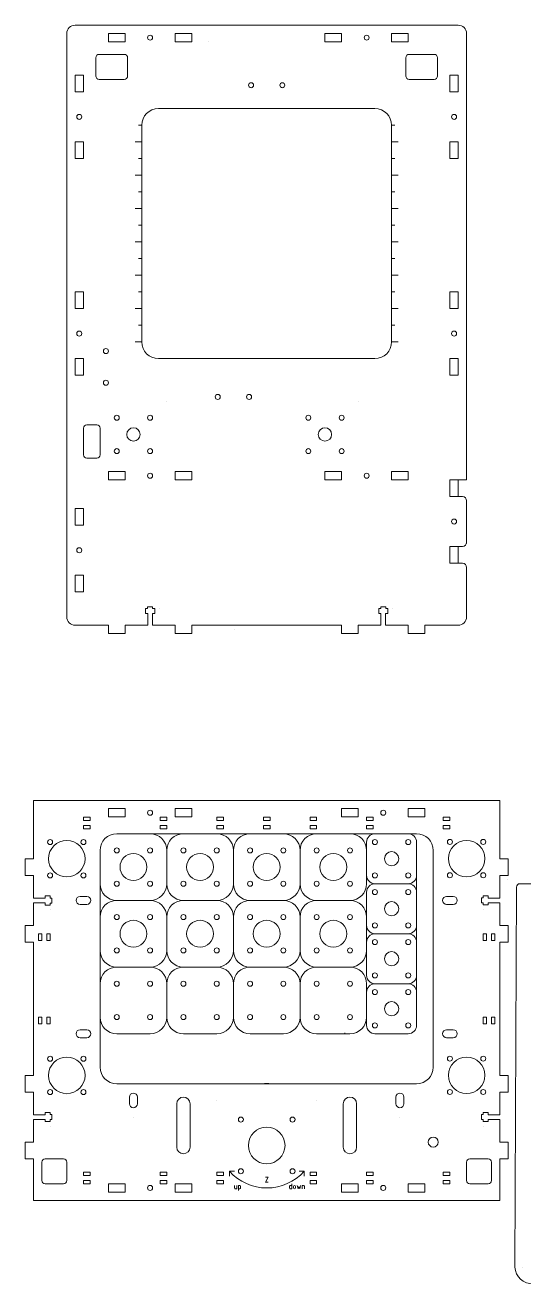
# Model space of a CAD drawing. Header units: millimetres. Extents: x -2445 to -1293, y -1870 to -500.
# Drawn here: x -2445 to -2146, y -1870 to -1115 of the extents above; entities that cross this region are included whole.
import ezdxf

# ---------------------------------------------------------------- set-up
doc = ezdxf.new("R2010")
doc.units = ezdxf.units.MM
doc.layers.get('0').update_dxf_attribs({"linetype": 'CONTINUOUS', "lineweight": 0})
doc.layers.add('Drawings', color=4, linetype='CONTINUOUS', lineweight=0)

# ---------------------------------------------------------------- blocks, each defined once
blk = doc.blocks.new('slot')
for p, q in [((5, 5), (15, 5)), ((5, 5), (5, 0)), ((5, 0), (15, 0)), ((15, 0), (15, 5)), ((45, 5), (45, 0)), ((45, 5), (55, 5)), ((55, 0), (55, 5)), ((45, 0), (55, 0))]:
    blk.add_line(p, q)
blk.add_circle((30, 2.5), 1.5)
blk = doc.blocks.new('m8 holes')
blk.add_line((-20, 20), (-20, 20))
for centre, radius in [((-10, 10), 1.5), ((10, 10), 1.5), ((0, 0), 4), ((-10, -10), 1.5), ((10, -10), 1.5)]:
    blk.add_circle(centre, radius)
blk = doc.blocks.new('bearing hole and guides')
for centre, radius in [((-10, 10), 1.5), ((0, 0), 10.95), ((10, 10), 1.5), ((-10, -10), 1.5), ((10, -10), 1.5)]:
    blk.add_circle(centre, radius)
blk = doc.blocks.new('tgrips')
for p, q in [((0, 0), (10, 0)), ((10, 5), (20, 5)), ((10, 0), (10, 5)), ((20, 5), (20, 0)), ((20, 0), (33.58, 0)), ((33.58, 0), (33.58, -7)), ((36.4, -7), (36.4, 0)), ((36.4, 0), (50, 0)), ((50, 5), (60, 5)), ((50, 0), (50, 5)), ((60, 5), (60, 0)), ((60, 0), (70, 0)), ((70, 0), (70, 0)), ((32.25, -7), (32.25, -10)), ((33.58, -7), (32.25, -7)), ((37.75, -7), (36.4, -7)), ((37.75, -7), (37.75, -10)), ((32.25, -10), (33.5, -10)), ((33.5, -10), (33.5, -11)), ((33.5, -11), (36.5, -11)), ((36.5, -10), (37.75, -10)), ((36.5, -11), (36.5, -10)), ((40.5, -10), (40.5, -10))]:
    blk.add_line(p, q)
blk = doc.blocks.new('bearingcover')
for centre, radius in [((-10, 10), 1.5), ((0, 0), 8.06), ((10, 10), 1.5), ((-10, -10), 1.5), ((10, -10), 1.5)]:
    blk.add_circle(centre, radius)
for centre, start, end in [((-10, 10), 90, 180), ((10, 10), 0, 90), ((-10, -10), 180, 270), ((10, -10), 270, 0)]:
    blk.add_arc(centre, 10, start, end)
blk = doc.blocks.new('yaxiscover')
for centre in [(-10, 10), (10, 10), (-10, -10), (10, -10)]:
    blk.add_circle(centre, 1.5)
for centre, start, end in [((-10, 10), 90, 180), ((10, 10), 0, 90), ((-10, -10), 180, 270), ((10, -10), 270, 0)]:
    blk.add_arc(centre, 10, start, end)
blk = doc.blocks.new('Z stage clamps')
for centre, radius in [((-10, 10), 1.5), ((10, 10), 1.5), ((0, 0), 4.25), ((-10, -10), 1.5), ((10, -10), 1.5)]:
    blk.add_circle(centre, radius)
for centre, start, end in [((-10, 10), 90, 180), ((10, 10), 0, 90), ((-10, -10), 180, 270), ((10, -10), 270, 360)]:
    blk.add_arc(centre, 5, start, end)
blk = doc.blocks.new('steppernema17')
for centre, radius in [((-15.495, 15.495), 1.5), ((15.495, 15.495), 1.5), ((0, 0), 11), ((-15.495, -15.495), 1.5), ((15.495, -15.495), 1.5)]:
    blk.add_circle(centre, radius)

msp = doc.modelspace()

# ---------------------------------------------------------------- linework, layer by layer
for p, q in [((-2185, -1115), (-2415, -1115)), ((-2420, -1120), (-2420, -1470)), ((-2180, -1120), (-2180, -1387.75)), ((-2400.5, -1132.5), (-2385.5, -1132.5)), ((-2335, -1125), (-2335, -1125)), ((-2214.5, -1132.5), (-2199.5, -1132.5)), ((-2402.5, -1145.5), (-2402.5, -1134.5)), ((-2383.5, -1134.5), (-2383.5, -1145.5)), ((-2216.5, -1145.5), (-2216.5, -1134.5)), ((-2197.5, -1134.5), (-2197.5, -1145.5)), ((-2385.5, -1147.5), (-2400.5, -1147.5)), ((-2199.5, -1147.5), (-2214.5, -1147.5)), ((-2365, -1165), (-2235, -1165)), ((-2375, -1305), (-2375, -1175)), ((-2225, -1175), (-2225, -1305)), ((-2365, -1315), (-2235, -1315)), ((-2410, -1356.75), (-2410, -1372.75)), ((-2408, -1354.75), (-2402, -1354.75)), ((-2400, -1372.75), (-2400, -1356.75)), ((-2408, -1374.75), (-2402, -1374.75)), ((-2180, -1387.75), (-2185, -1387.75)), ((-2182.5, -1397.75), (-2185, -1397.75)), ((-2180, -1400.25), (-2180, -1426)), ((-2185, -1427.75), (-2182.49, -1427.73)), ((-2185, -1437.75), (-2182.5, -1437.75)), ((-2180, -1440), (-2180, -1470)), ((-2405, -1475), (-2415, -1475)), ((-2335, -1475), (-2335, -1475)), ((-2265, -1475), (-2335, -1475)), ((-2319.37, -1477.48), (-2319.37, -1477.48)), ((-2185, -1475), (-2195, -1475)), ((-2440, -1580), (-2160, -1580)), ((-2440, -1605.09), (-2440, -1580)), ((-2160, -1605), (-2160, -1580)), ((-2410, -1592), (-2410, -1590)), ((-2410, -1590), (-2406, -1590)), ((-2406, -1592), (-2410, -1592)), ((-2406, -1590), (-2406, -1592)), ((-2364, -1592), (-2364, -1590)), ((-2364, -1590), (-2360, -1590)), ((-2360, -1592), (-2364, -1592)), ((-2360, -1590), (-2360, -1592)), ((-2330, -1592), (-2330, -1590)), ((-2330, -1590), (-2326, -1590)), ((-2326, -1592), (-2330, -1592)), ((-2326, -1590), (-2326, -1592)), ((-2302, -1592), (-2302, -1590)), ((-2302, -1590), (-2298, -1590)), ((-2298, -1592), (-2302, -1592)), ((-2298, -1590), (-2298, -1592)), ((-2274, -1592), (-2274, -1590)), ((-2274, -1590), (-2270, -1590)), ((-2270, -1592), (-2274, -1592)), ((-2270, -1590), (-2270, -1592)), ((-2240, -1592), (-2240, -1590)), ((-2240, -1590), (-2236, -1590)), ((-2236, -1592), (-2240, -1592)), ((-2236, -1590), (-2236, -1592)), ((-2194, -1592), (-2194, -1590)), ((-2194, -1590), (-2190, -1590)), ((-2190, -1592), (-2194, -1592)), ((-2190, -1590), (-2190, -1592)), ((-2410, -1597), (-2410, -1595)), ((-2410, -1595), (-2406, -1595)), ((-2406, -1597), (-2410, -1597)), ((-2406, -1595), (-2406, -1597)), ((-2210, -1600), (-2390, -1600)), ((-2376.37, -1599.86), (-2376.37, -1599.86)), ((-2364, -1597), (-2364, -1595)), ((-2364, -1595), (-2360, -1595)), ((-2360, -1597), (-2364, -1597)), ((-2360, -1595), (-2360, -1597)), ((-2330, -1597), (-2330, -1595)), ((-2330, -1595), (-2326, -1595)), ((-2326, -1597), (-2330, -1597)), ((-2326, -1595), (-2326, -1597)), ((-2302, -1597), (-2302, -1595)), ((-2302, -1595), (-2298, -1595)), ((-2298, -1597), (-2302, -1597)), ((-2298, -1595), (-2298, -1597)), ((-2274, -1597), (-2274, -1595)), ((-2274, -1595), (-2270, -1595)), ((-2270, -1597), (-2274, -1597)), ((-2270, -1595), (-2270, -1597)), ((-2240, -1597), (-2240, -1595)), ((-2240, -1595), (-2236, -1595)), ((-2236, -1597), (-2240, -1597)), ((-2236, -1595), (-2236, -1597)), ((-2194, -1597), (-2194, -1595)), ((-2194, -1595), (-2190, -1595)), ((-2190, -1597), (-2194, -1597)), ((-2190, -1595), (-2190, -1597)), ((-2240, -1605), (-2240, -1610)), ((-2210, -1605), (-2210, -1615)), ((-2400, -1610), (-2400, -1740)), ((-2360, -1610), (-2360, -1630)), ((-2320, -1610), (-2320, -1630)), ((-2280, -1610), (-2280, -1630)), ((-2240, -1610), (-2240, -1630)), ((-2210, -1625), (-2210, -1615)), ((-2200, -1740), (-2200, -1610)), ((-2235, -1630), (-2215, -1630)), ((-2210, -1625), (-2210, -1635)), ((-2155.3, -1627.33), (-2155.3, -1627.33)), ((-2155.3, -1627.33), (-2155.3, -1627.33)), ((-2148, -1630), (-2132, -1630)), ((-2412, -1637.6), (-2408, -1637.6)), ((-2240, -1635), (-2240, -1635)), ((-2240, -1635), (-2240, -1655)), ((-2210, -1635), (-2210, -1645)), ((-2192, -1637.6), (-2188, -1637.6)), ((-2150, -1632), (-2151, -1860)), ((-2408, -1642.4), (-2412, -1642.4)), ((-2370, -1640), (-2390, -1640)), ((-2330, -1640), (-2350, -1640)), ((-2310, -1640), (-2290, -1640)), ((-2270, -1640), (-2250, -1640)), ((-2210, -1645), (-2210, -1665)), ((-2188, -1642.4), (-2192, -1642.4)), ((-2360, -1650), (-2360, -1670)), ((-2320, -1670), (-2320, -1650)), ((-2280, -1650), (-2280, -1670)), ((-2437, -1664), (-2437, -1660)), ((-2437, -1660), (-2435, -1660)), ((-2435, -1660), (-2435, -1664)), ((-2432, -1664), (-2432, -1660)), ((-2432, -1660), (-2430, -1660)), ((-2430, -1660), (-2430, -1664)), ((-2240, -1655), (-2240, -1665)), ((-2235, -1660), (-2215, -1660)), ((-2170, -1664), (-2170, -1660)), ((-2170, -1660), (-2168, -1660)), ((-2168, -1660), (-2168, -1664)), ((-2165, -1664), (-2165, -1660)), ((-2165, -1660), (-2163, -1660)), ((-2163, -1660), (-2163, -1664)), ((-2435, -1664), (-2437, -1664)), ((-2430, -1664), (-2432, -1664)), ((-2240, -1665), (-2240, -1685)), ((-2210, -1665), (-2210, -1675)), ((-2168, -1664), (-2170, -1664)), ((-2163, -1664), (-2165, -1664)), ((-2440, -1734.97), (-2440, -1675.09)), ((-2210, -1675), (-2210, -1695)), ((-2160, -1734.97), (-2160, -1675)), ((-2390, -1680), (-2370, -1680)), ((-2350, -1680), (-2330, -1680)), ((-2310, -1680), (-2290, -1680)), ((-2270, -1680), (-2250, -1680)), ((-2360, -1690), (-2360, -1710)), ((-2320, -1690), (-2320, -1710)), ((-2280, -1690), (-2280, -1710)), ((-2240, -1690), (-2240, -1710)), ((-2215, -1690), (-2235, -1690)), ((-2210, -1715), (-2210, -1695)), ((-2437, -1714), (-2437, -1710)), ((-2437, -1710), (-2435, -1710)), ((-2435, -1710), (-2435, -1714)), ((-2432, -1714), (-2432, -1710)), ((-2432, -1710), (-2430, -1710)), ((-2430, -1710), (-2430, -1714)), ((-2240, -1715), (-2240, -1710)), ((-2170, -1714), (-2170, -1710)), ((-2170, -1710), (-2168, -1710)), ((-2168, -1710), (-2168, -1714)), ((-2165, -1714), (-2165, -1710)), ((-2165, -1710), (-2163, -1710)), ((-2163, -1710), (-2163, -1714)), ((-2435, -1714), (-2437, -1714)), ((-2430, -1714), (-2432, -1714)), ((-2412, -1717.6), (-2408, -1717.6)), ((-2390, -1720), (-2370, -1720)), ((-2350, -1720), (-2330, -1720)), ((-2310, -1720), (-2290, -1720)), ((-2270, -1720), (-2250, -1720)), ((-2253, -1719.5), (-2253, -1720)), ((-2235, -1720), (-2215, -1720)), ((-2192, -1717.6), (-2188, -1717.6)), ((-2168, -1714), (-2170, -1714)), ((-2163, -1714), (-2165, -1714)), ((-2408, -1722.4), (-2412, -1722.4)), ((-2188, -1722.4), (-2192, -1722.4)), ((-2390, -1750), (-2210, -1750)), ((-2382.4, -1762), (-2382.4, -1758)), ((-2377.6, -1758), (-2377.6, -1762)), ((-2222.4, -1762), (-2222.4, -1758)), ((-2217.6, -1758), (-2217.6, -1762)), ((-2354.01, -1761.97), (-2354, -1787.98)), ((-2346.01, -1762.02), (-2346, -1787.98)), ((-2330, -1759.96), (-2330, -1759.96)), ((-2270, -1759.96), (-2270, -1759.96)), ((-2254.01, -1761.97), (-2254, -1787.98)), ((-2246.01, -1762.02), (-2246, -1787.98)), ((-2380, -1769.96), (-2380, -1769.96)), ((-2220, -1769.96), (-2220, -1769.96)), ((-2443, -1795), (-2443, -1795)), ((-2422, -1795), (-2433, -1795)), ((-2178, -1795), (-2167, -1795)), ((-2440, -1820), (-2440, -1803)), ((-2435, -1797), (-2435, -1808)), ((-2420, -1808), (-2420, -1797)), ((-2410, -1805), (-2410, -1803)), ((-2410, -1803), (-2406, -1803)), ((-2406, -1803), (-2406, -1805)), ((-2364, -1805), (-2364, -1803)), ((-2364, -1803), (-2360, -1803)), ((-2360, -1803), (-2360, -1805)), ((-2330, -1805), (-2330, -1803)), ((-2330, -1803), (-2326, -1803)), ((-2326, -1803), (-2326, -1805)), ((-2274, -1805), (-2274, -1803)), ((-2274, -1803), (-2270, -1803)), ((-2270, -1803), (-2270, -1805)), ((-2240, -1805), (-2240, -1803)), ((-2240, -1803), (-2236, -1803)), ((-2236, -1803), (-2236, -1805)), ((-2194, -1805), (-2194, -1803)), ((-2194, -1803), (-2190, -1803)), ((-2190, -1803), (-2190, -1805)), ((-2180, -1808), (-2180, -1797)), ((-2165, -1797), (-2165, -1808)), ((-2433, -1810), (-2422, -1810)), ((-2406, -1805), (-2410, -1805)), ((-2410, -1810), (-2410, -1808)), ((-2410, -1808), (-2406, -1808)), ((-2406, -1810), (-2410, -1810)), ((-2406, -1808), (-2406, -1810)), ((-2360, -1805), (-2364, -1805)), ((-2364, -1810), (-2364, -1808)), ((-2364, -1808), (-2360, -1808)), ((-2360, -1810), (-2364, -1810)), ((-2360, -1808), (-2360, -1810)), ((-2326, -1805), (-2330, -1805)), ((-2330, -1810), (-2330, -1808)), ((-2330, -1808), (-2326, -1808)), ((-2326, -1810), (-2330, -1810)), ((-2326, -1808), (-2326, -1810)), ((-2270, -1805), (-2274, -1805)), ((-2274, -1810), (-2274, -1808)), ((-2274, -1808), (-2270, -1808)), ((-2270, -1810), (-2274, -1810)), ((-2270, -1808), (-2270, -1810)), ((-2236, -1805), (-2240, -1805)), ((-2240, -1810), (-2240, -1808)), ((-2240, -1808), (-2236, -1808)), ((-2236, -1810), (-2240, -1810)), ((-2236, -1808), (-2236, -1810)), ((-2190, -1805), (-2194, -1805)), ((-2194, -1810), (-2194, -1808)), ((-2194, -1808), (-2190, -1808)), ((-2190, -1810), (-2194, -1810)), ((-2190, -1808), (-2190, -1810)), ((-2167, -1810), (-2178, -1810)), ((-2160, -1820), (-2160, -1804.97)), ((-2160, -1820), (-2440, -1820)), ((-2407, -1819.88), (-2407, -1819.88)), ((-2146.25, -1860), (-2146.25, -1860))]:
    msp.add_line(p, q)
for centre, radius in [((-2309.4, -1151), 1.5), ((-2290.6, -1151), 1.5), ((-2396.5, -1310.5), 1.5), ((-2396.5, -1329.5), 1.5), ((-2329.4, -1338), 1.5), ((-2310.6, -1338), 1.5), ((-2200, -1785), 3)]:
    msp.add_circle(centre, radius)
for centre, radius, start, end in [((-2415, -1120), 5, 90, 180), ((-2185, -1120), 5, 0, 90), ((-2400.5, -1134.5), 2, 90, 180), ((-2385.5, -1134.5), 2, 360, 90), ((-2214.5, -1134.5), 2, 90, 180), ((-2199.5, -1134.5), 2, 360, 90), ((-2400.5, -1145.5), 2, 180, 270), ((-2385.5, -1145.5), 2, 270, 360), ((-2214.5, -1145.5), 2, 180, 270), ((-2199.5, -1145.5), 2, 270, 360), ((-2365, -1175), 10, 90, 180), ((-2235, -1175), 10, 0, 90), ((-2365, -1305), 10, 180, 270), ((-2235, -1305), 10, 270, 0), ((-2408, -1356.75), 2, 90, 180), ((-2402, -1356.75), 2, 0, 90), ((-2408, -1372.75), 2, 180, 270), ((-2402, -1372.75), 2, 270, 0), ((-2182.5, -1400.25), 2.5, 0, 90), ((-2182.5, -1425.23), 2.5, 270.33183, 0), ((-2182.5, -1440.25), 2.5, 0, 90), ((-2415, -1470), 5, 180, 270), ((-2185, -1470), 5, 270, 0), ((-2210, -1610), 10, 360, 90), ((-2148, -1632), 2, 90.00955, 179.99045), ((-2412, -1640), 2.4, 90, 270), ((-2408, -1640), 2.4, 270, 90), ((-2192, -1640), 2.4, 90, 270), ((-2188, -1640), 2.4, 270, 90), ((-2412, -1720), 2.4, 90, 270), ((-2408, -1720), 2.4, 270, 90), ((-2192, -1720), 2.4, 90, 270), ((-2188, -1720), 2.4, 270, 90), ((-2390, -1740), 10, 180, 270), ((-2210, -1740), 10, 270, 360), ((-2300, -1779.96), 30.06, 85.29473, 94.70527), ((-2380, -1758), 2.4, 360, 180), ((-2350.01, -1762.02), 4, 360, 180), ((-2250.01, -1762.02), 4, 360, 180), ((-2220, -1758), 2.4, 360, 180), ((-2380, -1762), 2.4, 180, 360), ((-2220, -1762), 2.4, 180, 360), ((-2350, -1787.98), 4, 180, 360), ((-2250, -1787.98), 4, 180, 360), ((-2433, -1797), 2, 90, 180), ((-2422, -1797), 2, 360, 90), ((-2178, -1797), 2, 90, 180), ((-2167, -1797), 2, 360, 90), ((-2433, -1808), 2, 180, 270), ((-2422, -1808), 2, 270, 360), ((-2178, -1808), 2, 180, 270), ((-2167, -1808), 2, 270, 360), ((-2140.5, -1859.5), 10.51, 182.72631, 272.72631)]:
    msp.add_arc(centre, radius, start, end)
at = {"layer": 'Drawings'}
for p, q in [((-2375, -1175), (-2377, -1175)), ((-2223, -1175), (-2225, -1175)), ((-2375, -1185), (-2379, -1185)), ((-2221, -1185), (-2225, -1185)), ((-2375, -1195), (-2377, -1195)), ((-2223, -1195), (-2225, -1195)), ((-2375, -1205), (-2379, -1205)), ((-2221, -1205), (-2225, -1205)), ((-2375, -1215), (-2377, -1215)), ((-2223, -1215), (-2225, -1215)), ((-2375, -1225), (-2379, -1225)), ((-2221, -1225), (-2225, -1225)), ((-2375, -1235), (-2377, -1235)), ((-2223, -1235), (-2225, -1235)), ((-2375, -1245), (-2379, -1245)), ((-2221, -1245), (-2225, -1245)), ((-2375, -1255), (-2377, -1255)), ((-2223, -1255), (-2225, -1255)), ((-2375, -1265), (-2379, -1265)), ((-2221, -1265), (-2225, -1265)), ((-2375, -1275), (-2377, -1275)), ((-2223, -1275), (-2225, -1275)), ((-2375, -1285), (-2379, -1285)), ((-2221, -1285), (-2225, -1285)), ((-2375, -1295), (-2377, -1295)), ((-2223, -1295), (-2225, -1295)), ((-2375, -1305), (-2379, -1305)), ((-2221, -1305), (-2225, -1305)), ((-2319.31, -1802.5), (-2322.31, -1802.5)), ((-2322.31, -1802.5), (-2322.31, -1805.5)), ((-2280.51, -1802.5), (-2277.51, -1802.5)), ((-2277.51, -1802.5), (-2277.51, -1805.5)), ((-2319.33, -1811), (-2319.33, -1812.5)), ((-2318, -1813), (-2318, -1811)), ((-2317, -1811), (-2317, -1814)), ((-2317, -1811), (-2316.17, -1811)), ((-2315.67, -1812.5), (-2315.67, -1811.5)), ((-2300.74, -1806), (-2299.07, -1806)), ((-2299.07, -1806), (-2300.74, -1809)), ((-2300.74, -1809), (-2299.07, -1809)), ((-2286.33, -1812.5), (-2286.33, -1811.5)), ((-2285.83, -1811), (-2285, -1811)), ((-2285, -1810), (-2285, -1813)), ((-2284, -1811.67), (-2284, -1812.33)), ((-2282.67, -1812.33), (-2282.67, -1811.67)), ((-2281.67, -1811), (-2281.17, -1813)), ((-2281.17, -1813), (-2280.67, -1811.67)), ((-2280.67, -1811.67), (-2280.17, -1813)), ((-2280.17, -1813), (-2279.67, -1811)), ((-2278.67, -1813), (-2278.67, -1811)), ((-2278.67, -1811), (-2277.83, -1811)), ((-2277.33, -1811.5), (-2277.33, -1813)), ((-2318.83, -1813), (-2318, -1813)), ((-2317, -1813), (-2316.17, -1813)), ((-2285, -1813), (-2285.83, -1813))]:
    msp.add_line(p, q, dxfattribs=at)
for centre, radius, start, end in [((-2299.91, -1782.46), 30.06, 221.81813, 318.18187), ((-2316.17, -1811.5), 0.5, 0, 90), ((-2285.83, -1811.5), 0.5, 90, 180), ((-2283.33, -1811.67), 0.667, 0, 180), ((-2277.83, -1811.5), 0.5, 0, 90), ((-2318.83, -1812.5), 0.5, 180, 270), ((-2316.17, -1812.5), 0.5, 270, 0), ((-2285.83, -1812.5), 0.5, 180, 270), ((-2283.33, -1812.33), 0.667, 180, 0)]:
    msp.add_arc(centre, radius, start, end, dxfattribs=at)

# ---------------------------------------------------------------- block references
for name, p, rotation in [('slot', (-2400, -1125), 360), ('slot', (-2270, -1125), 360), ('slot', (-2415, -1140), 270), ('slot', (-2185, -1200), 90), ('slot', (-2415, -1270), 270), ('slot', (-2185, -1330), 90), ('slot', (-2185, -1442.75), 90), ('slot', (-2415, -1400), 270), ('slot', (-2340.01, -1584.94), 180), ('slot', (-2200.01, -1584.94), 180), ('Z stage clamps', (-2225, -1615), 180), ('bearing hole and guides', (-2420, -1615), 270), ('bearing hole and guides', (-2180, -1614.94), 270), ('tgrips', (-2160, -1605), 270), ('Z stage clamps', (-2225, -1645), 180), ('Z stage clamps', (-2225, -1675), 180), ('Z stage clamps', (-2225, -1705), 180), ('bearing hole and guides', (-2420, -1745), 270), ('bearing hole and guides', (-2180, -1744.94), 270), ('tgrips', (-2160, -1734.97), 270), ('steppernema17', (-2300, -1787), 360), ('slot', (-2400, -1815), 360), ('slot', (-2260, -1815), 360)]:
    msp.add_blockref(name, p, dxfattribs=dict(rotation=rotation))
at = {"yscale": -1}
for name, p, rotation in [('m8 holes', (-2380, -1360.5), 180), ('m8 holes', (-2265, -1360.5), 180), ('slot', (-2340, -1387.75), 180), ('slot', (-2210, -1387.75), 180), ('tgrips', (-2405, -1475), 360), ('tgrips', (-2265, -1475), 360), ('tgrips', (-2440, -1605.09), 270), ('tgrips', (-2440, -1734.97), 270)]:
    msp.add_blockref(name, p, dxfattribs=dict(at, rotation=rotation))
for name, p in [('bearingcover', (-2380, -1620)), ('bearingcover', (-2340, -1620)), ('bearingcover', (-2300, -1620)), ('bearingcover', (-2260, -1620)), ('bearingcover', (-2380, -1660)), ('bearingcover', (-2340, -1660)), ('bearingcover', (-2300, -1660)), ('bearingcover', (-2260, -1660)), ('yaxiscover', (-2380, -1700)), ('yaxiscover', (-2340, -1700)), ('yaxiscover', (-2300, -1700)), ('yaxiscover', (-2260, -1700))]:
    msp.add_blockref(name, p)

doc.saveas('drawing.dxf')
